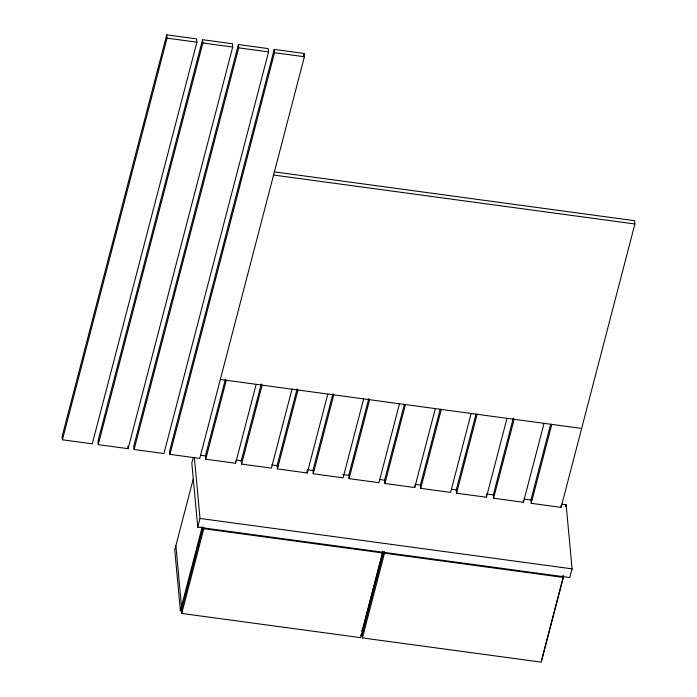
<?xml version="1.0" encoding="UTF-8"?>
<svg xmlns="http://www.w3.org/2000/svg" width="697" height="697" viewBox="0 0 697 697"><rect width="100%" height="100%" fill="white"/><g stroke="black" fill="none" stroke-linecap="round" stroke-linejoin="round"><path stroke-width="1.05" d="M166.722 34.85L62.103 436.496L62.408 439.79L92.265 443.841L196.894 42.195L196.589 38.893L166.722 34.85L167.027 38.143L62.408 439.79M202.557 39.703L97.937 441.358L98.242 444.651L128.1 448.694L232.72 47.047L232.423 43.754L202.557 39.703L202.862 42.996L98.242 444.651M238.391 44.564L133.772 446.211L134.077 449.504L163.934 453.547L268.554 51.9L268.249 48.607L238.391 44.564L238.696 47.858L134.077 449.504M274.226 49.417L169.606 451.064L169.911 454.357L199.769 458.408L304.389 56.753L304.084 53.46L274.226 49.417L274.531 52.711L169.911 454.357M193.33 457.276L191.823 463.069L197.739 527.141L569.806 577.552L572.071 568.865L566.156 504.794L561.843 504.21M193.339 478.612L174.755 549.968L180.366 610.746L182.527 611.034M303.535 55.568L304.084 53.46M225.445 379.098L205.432 455.916L205.737 459.218L235.603 463.261L256.156 384.335M205.737 459.218L226.298 380.283M197.739 527.141L200.004 518.446L194.385 457.589M180.366 610.746L202.13 527.176M202.975 527.507L181.447 610.136L181.751 613.438L360.619 637.668L382.688 552.948L382.54 551.301M181.751 613.438L203.82 528.709L203.672 527.063M261.279 383.951L241.267 460.778L241.571 464.071L271.429 468.114L291.991 389.187M241.571 464.071L262.133 385.145M297.114 388.804L277.101 465.631L277.406 468.924L307.264 472.975L327.825 394.04M277.406 468.924L297.967 389.998M332.948 393.657L312.936 470.484L313.241 473.777L343.098 477.828L363.66 398.893M313.241 473.777L333.802 394.85M368.783 398.518L348.77 475.345L349.075 478.639L378.933 482.681L399.494 403.755M349.075 478.639L369.628 399.703M404.338 404.426L384.596 480.198L384.901 483.491L414.767 487.534L435.329 408.608M384.901 483.491L405.462 404.565M362.152 630.881L382.339 553.392M383.629 551.989L362.109 634.618L362.414 637.912L541.281 662.15L563.35 577.43L563.193 575.783M362.414 637.912L384.483 553.191L384.326 551.545M440.173 409.278L420.43 485.051L420.735 488.344L450.602 492.396L471.155 413.46M420.735 488.344L441.297 409.418M475.999 414.131L456.265 489.904L456.57 493.206L486.428 497.249L506.989 418.322M456.57 493.206L477.131 414.271M513.306 418.095L493.293 494.922L493.598 498.216L523.456 502.267L544.017 423.332M493.598 498.216L514.159 419.289M550.656 424.246L530.914 500.019L531.219 503.321L561.085 507.364L634.897 223.99L634.592 220.696L274.357 171.88M531.219 503.321L551.78 424.386M565.65 506.728L566.156 504.794M541.682 659.702L563.446 576.14M167.027 38.143L196.894 42.195M202.862 42.996L232.72 47.047M238.696 47.858L268.554 51.9M274.531 52.711L304.389 56.753M273.581 175.034L634.897 223.99M220.33 379.473L581.638 428.437M200.562 455.263L205.955 455.986M236.144 460.081L241.537 460.813M271.734 464.908L278.208 465.779M307.325 469.726L313.798 470.606M342.915 474.552L349.389 475.424M379.577 479.519L384.971 480.25M415.168 484.337L420.561 485.068M451.839 489.311L457.232 490.035M486.349 493.981L493.894 495.009M524.092 499.096L531.645 500.124M200.004 518.446L572.071 568.865M203.82 528.709L382.688 552.948M384.483 553.191L563.35 577.43M381.799 553.322L383.951 553.618M361.612 630.802L363.773 631.099M360.488 635.15L362.64 635.437M560.928 505.717L561.085 507.364M562.801 575.739L562.993 577.874M523.308 500.62L523.456 502.267M486.279 495.602L486.428 497.249M414.61 485.887L414.767 487.534M307.037 470.501L307.264 472.975M235.447 461.614L235.603 463.261M201.485 526.784L201.677 528.918M175.888 545.629L181.499 606.399M127.873 446.228L128.1 448.694"/></g></svg>
